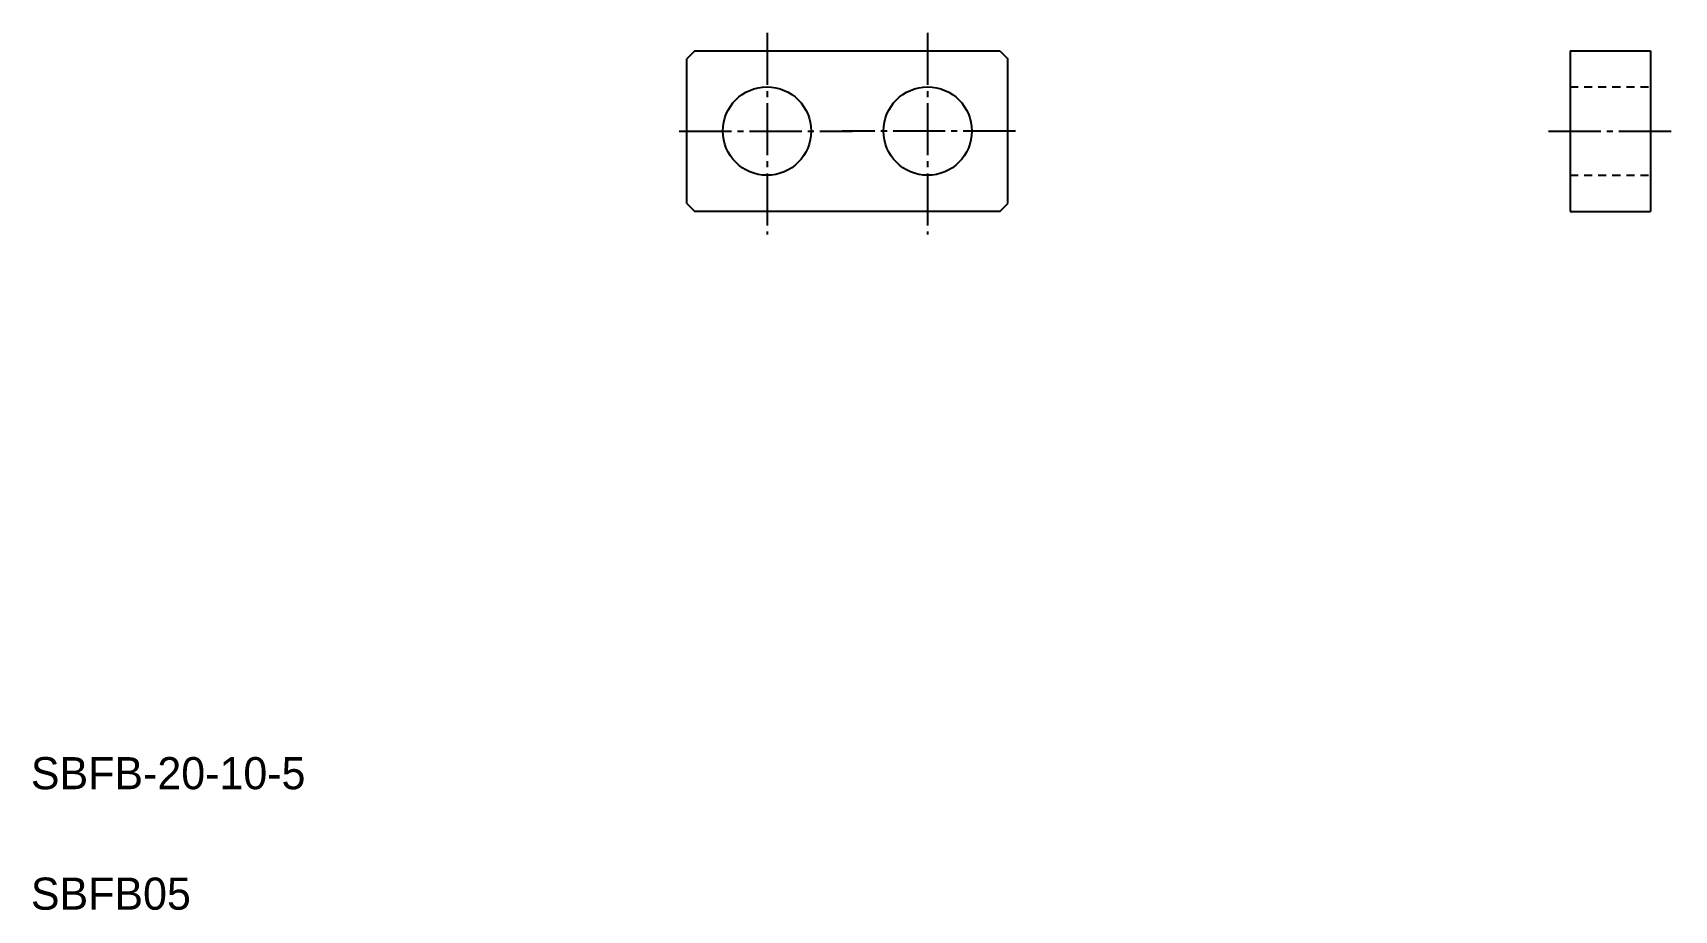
# Model space of a CAD drawing. Extents: x 5 to 107, y 5 to 60.
import ezdxf

# ---------------------------------------------------------------- set-up
doc = ezdxf.new("R2010")
doc.units = 0
doc.header["$LTSCALE"] = 0.25
doc.linetypes.add('CENTER', pattern=[17.5, 13, -1.5, 1.5, -1.5])
doc.linetypes.add('DASHED', pattern=[3.5, 2, -1.5])
doc.layers.get('0').update_dxf_attribs({"linetype": 'CONTINUOUS'})
doc.layers.add('CENTER', color=1, linetype='CENTER')

msp = doc.modelspace()

# ---------------------------------------------------------------- linework, layer by layer
at = {"color": 7, "linetype": 'CONTINUOUS'}
for p, q in [((46.33, 58.47), (45.83, 57.97)), ((46.33, 58.47), (65.33, 58.47)), ((65.33, 58.47), (65.83, 57.97)), ((100.83, 58.47), (100.83, 48.47)), ((100.83, 58.47), (105.83, 58.47)), ((105.83, 58.47), (105.83, 48.47)), ((45.83, 48.97), (45.83, 57.97)), ((65.83, 48.97), (65.83, 57.97)), ((45.83, 48.97), (46.33, 48.47)), ((65.33, 48.47), (46.33, 48.47)), ((65.33, 48.47), (65.83, 48.97)), ((100.83, 48.47), (105.83, 48.47))]:
    msp.add_line(p, q, dxfattribs=at)
at = {"color": 3, "linetype": 'DASHED'}
for p, q in [((100.83, 56.22), (105.83, 56.22)), ((100.83, 50.72), (105.83, 50.72))]:
    msp.add_line(p, q, dxfattribs=at)
for p, q in [((55.83, 48.47), (55.83, 48.47)), ((60.58, 48.47), (60.58, 48.47))]:
    msp.add_line(p, q)
at = {"color": 7, "linetype": 'CONTINUOUS'}
for centre in [(50.83, 53.47), (60.83, 53.47)]:
    msp.add_circle(centre, 2.75, dxfattribs=at)
at = {"layer": 'CENTER', "color": 1, "linetype": 'CENTER'}
for p, q in [((50.83, 59.59), (50.83, 47.03)), ((60.83, 59.59), (60.83, 47.03)), ((45.37, 53.47), (56.16, 53.47)), ((66.3, 53.47), (55.51, 53.47)), ((99.49, 53.47), (107.31, 53.47))]:
    msp.add_line(p, q, dxfattribs=at)

# ---------------------------------------------------------------- texts
for s, p in [('SBFB-20-10-5', (5, 12.5)), ('SBFB05', (5, 5))]:
    msp.add_text(s, height=2).set_placement(p)

doc.saveas('drawing.dxf')
